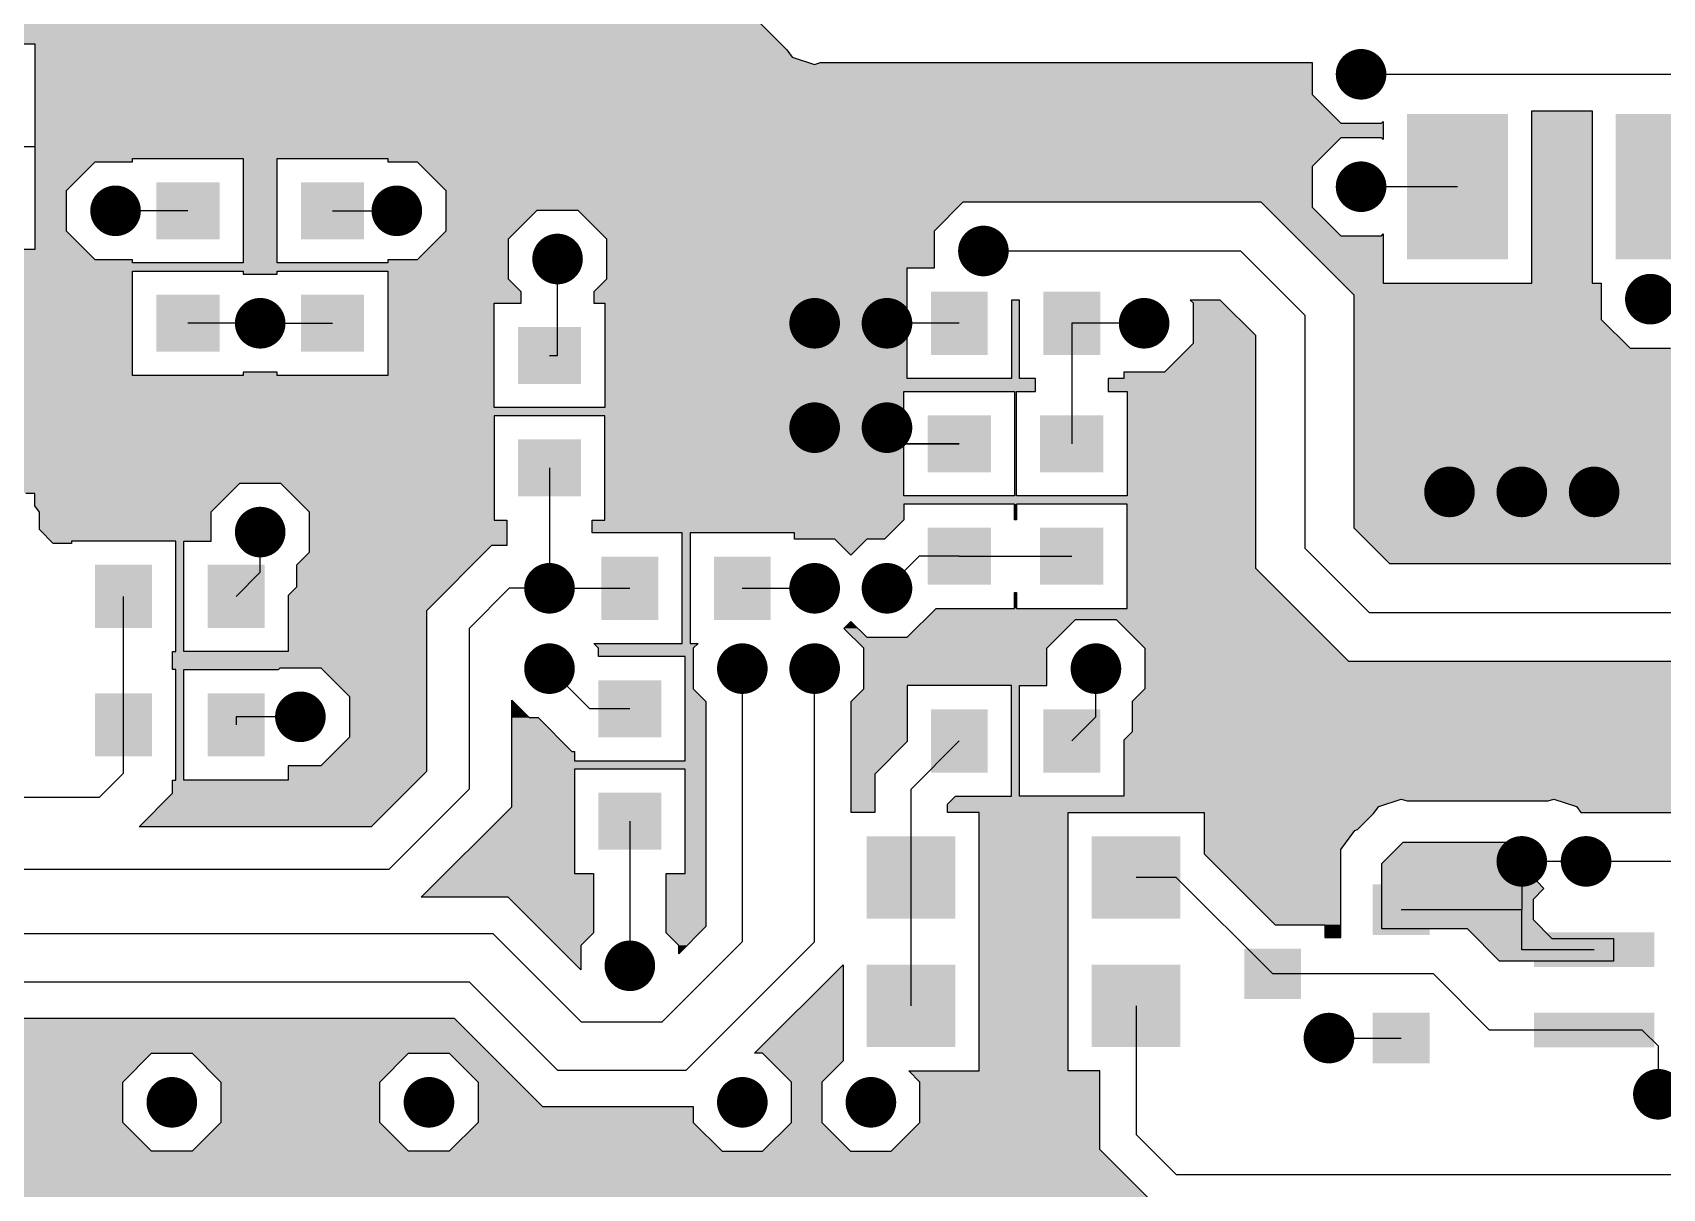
# Model space of a CAD drawing. Extents: x 295 to 953, y 10 to 290.
# Drawn here: x 740.16 to 782.67, y 182.5 to 212.66 of the extents above; entities that cross this region are included whole.
import ezdxf

# ---------------------------------------------------------------- set-up
doc = ezdxf.new("R2010")
doc.units = 0
doc.header["$LTSCALE"] = 5
doc.header["$MEASUREMENT"] = 0
doc.layers.get('0').update_dxf_attribs({"linetype": 'CONTINUOUS', "lineweight": 25})
doc.layers.add('L4-BOTTOM_GBR', color=6, linetype='CONTINUOUS')

msp = doc.modelspace()

# ---------------------------------------------------------------- linework, layer by layer
at = {"color": 7, "const_width": 0.66}
for points in [[(775.139, 211.568, -1), (774.479, 211.568, -1)], [(775.139, 208.635, -1), (774.479, 208.635, -1)], [(742.658, 208.006, -1), (741.998, 208.006, -1)], [(749.993, 208.006, -1), (749.333, 208.006, -1)], [(765.29, 206.958, -1), (764.63, 206.958, -1)], [(754.184, 206.749, -1), (753.524, 206.749, -1)], [(782.683, 205.701, -1), (782.023, 205.701, -1)], [(746.43, 205.072, -1), (745.77, 205.072, -1)], [(760.889, 205.072, -1), (760.229, 205.072, -1)], [(762.775, 205.072, -1), (762.115, 205.072, -1)], [(769.481, 205.072, -1), (768.821, 205.072, -1)], [(760.889, 202.348, -1), (760.229, 202.348, -1)], [(762.775, 202.348, -1), (762.115, 202.348, -1)], [(777.444, 200.672, -1), (776.784, 200.672, -1)], [(779.33, 200.672, -1), (778.67, 200.672, -1)], [(781.216, 200.672, -1), (780.556, 200.672, -1)], [(746.43, 199.624, -1), (745.77, 199.624, -1)], [(753.974, 198.157, -1), (753.314, 198.157, -1)], [(760.889, 198.157, -1), (760.229, 198.157, -1)], [(762.775, 198.157, -1), (762.115, 198.157, -1)], [(753.974, 196.061, -1), (753.314, 196.061, -1)], [(759.003, 196.061, -1), (758.343, 196.061, -1)], [(760.889, 196.061, -1), (760.229, 196.061, -1)], [(768.224, 196.061, -1), (767.564, 196.061, -1)], [(747.478, 194.804, -1), (746.818, 194.804, -1)], [(779.33, 191.032, -1), (778.67, 191.032, -1)], [(781.006, 191.032, -1), (780.346, 191.032, -1)], [(756.07, 188.308, -1), (755.41, 188.308, -1)], [(774.301, 186.422, -1), (773.641, 186.422, -1)], [(744.125, 184.746, -1), (743.465, 184.746, -1)], [(750.831, 184.746, -1), (750.171, 184.746, -1)], [(759.003, 184.746, -1), (758.343, 184.746, -1)], [(762.356, 184.746, -1), (761.696, 184.746, -1)], [(782.892, 184.955, -1), (782.232, 184.955, -1)]]:
    msp.add_lwpolyline(points, format="xyb", close=True, dxfattribs=at)
at = {"color": 7}
for points in [[(776.003, 210.532), (776.003, 206.737), (778.643, 210.532), (778.643, 206.737)], [(781.452, 210.532), (781.452, 206.737), (784.092, 210.532), (784.092, 206.737)], [(743.389, 208.748), (743.389, 207.263), (745.039, 208.748), (745.039, 207.263)], [(747.161, 208.748), (747.161, 207.263), (748.811, 208.748), (748.811, 207.263)], [(743.389, 205.815), (743.389, 204.33), (745.039, 205.815), (745.039, 204.33)], [(747.161, 205.815), (747.161, 204.33), (748.811, 205.815), (748.811, 204.33)], [(763.589, 205.897), (763.589, 204.247), (765.074, 205.897), (765.074, 204.247)], [(766.522, 205.897), (766.522, 204.247), (768.007, 205.897), (768.007, 204.247)], [(752.819, 204.976), (752.819, 203.491), (754.469, 204.976), (754.469, 203.491)], [(763.506, 202.671), (763.506, 201.186), (765.156, 202.671), (765.156, 201.186)], [(766.44, 202.671), (766.44, 201.186), (768.09, 202.671), (768.09, 201.186)], [(752.819, 202.043), (752.819, 200.558), (754.469, 202.043), (754.469, 200.558)], [(763.506, 199.738), (763.506, 198.253), (765.156, 199.738), (765.156, 198.253)], [(766.44, 199.738), (766.44, 198.253), (768.09, 199.738), (768.09, 198.253)], [(754.997, 198.982), (754.997, 197.332), (756.482, 198.982), (756.482, 197.332)], [(757.931, 198.982), (757.931, 197.332), (759.416, 198.982), (759.416, 197.332)], [(741.796, 198.772), (741.796, 197.122), (743.281, 198.772), (743.281, 197.122)], [(744.729, 198.772), (744.729, 197.122), (746.214, 198.772), (746.214, 197.122)], [(754.915, 195.756), (754.915, 194.271), (756.565, 195.756), (756.565, 194.271)], [(741.796, 195.42), (741.796, 193.77), (743.281, 195.42), (743.281, 193.77)], [(744.729, 195.42), (744.729, 193.77), (746.214, 195.42), (746.214, 193.77)], [(763.589, 195.001), (763.589, 193.351), (765.074, 195.001), (765.074, 193.351)], [(766.522, 195.001), (766.522, 193.351), (768.007, 195.001), (768.007, 193.351)], [(754.915, 192.823), (754.915, 191.338), (756.565, 192.823), (756.565, 191.338)], [(761.919, 191.686), (761.919, 189.541), (764.229, 191.686), (764.229, 189.541)], [(767.786, 191.686), (767.786, 189.541), (770.096, 191.686), (770.096, 189.541)], [(775.114, 190.435), (775.114, 189.115), (776.599, 190.435), (776.599, 189.115)], [(779.318, 189.181), (779.318, 188.274), (782.453, 189.181), (782.453, 188.274)], [(771.761, 188.759), (771.761, 187.439), (773.246, 188.759), (773.246, 187.439)], [(761.919, 188.333), (761.919, 186.188), (764.229, 188.333), (764.229, 186.188)], [(767.786, 188.333), (767.786, 186.188), (770.096, 188.333), (770.096, 186.188)], [(775.114, 187.082), (775.114, 185.762), (776.599, 187.082), (776.599, 185.762)], [(779.318, 187.085), (779.318, 186.178), (782.453, 187.085), (782.453, 186.178)]]:
    msp.add_solid(points, dxfattribs=at)
at = {"layer": 'L4-BOTTOM_GBR', "color": 7}
for p, q in [((757.535, 214.508), (759.835, 212.207)), ((733.539, 212.363), (740.221, 212.363)), ((740.221, 212.363), (740.221, 207.001)), ((759.835, 212.207), (759.974, 212.019)), ((759.974, 212.019), (760.559, 211.827)), ((760.559, 211.827), (760.709, 211.877)), ((760.709, 211.877), (773.53, 211.877)), ((773.53, 211.877), (773.53, 211.039)), ((774.809, 211.568), (797.859, 211.568)), ((773.53, 211.039), (774.279, 210.289)), ((779.262, 210.619), (780.833, 210.619)), ((779.262, 206.118), (779.262, 210.619)), ((780.833, 210.619), (780.833, 206.118)), ((774.279, 210.289), (775.338, 210.289)), ((775.338, 210.289), (775.385, 210.336)), ((775.385, 210.336), (775.385, 209.867)), ((736.88, 209.682), (740.221, 209.682)), ((774.279, 209.913), (773.53, 209.164)), ((775.338, 209.913), (774.279, 209.913)), ((775.385, 209.867), (775.338, 209.913)), ((741.05, 208.535), (741.799, 209.285)), ((741.799, 209.285), (742.771, 209.285)), ((742.771, 209.367), (745.658, 209.367)), ((742.771, 209.285), (742.771, 209.367)), ((745.658, 209.367), (745.658, 206.645)), ((746.543, 209.367), (749.43, 209.367)), ((746.543, 206.645), (746.543, 209.367)), ((749.43, 209.367), (749.43, 209.285)), ((749.43, 209.285), (750.192, 209.285)), ((750.192, 209.285), (750.941, 208.535)), ((773.53, 209.164), (773.53, 208.105)), ((741.05, 207.476), (741.05, 208.535)), ((750.941, 208.535), (750.941, 207.476)), ((777.323, 208.635), (774.809, 208.635)), ((744.214, 208.006), (742.328, 208.006)), ((747.986, 208.006), (749.663, 208.006)), ((752.575, 207.278), (753.324, 208.027)), ((753.324, 208.027), (754.383, 208.027)), ((754.383, 208.027), (755.132, 207.278)), ((763.681, 207.488), (764.43, 208.237)), ((764.43, 208.237), (772.195, 208.237)), ((772.195, 208.237), (774.621, 205.811)), ((773.53, 208.105), (774.279, 207.356)), ((741.799, 206.727), (741.05, 207.476)), ((750.941, 207.476), (750.192, 206.727)), ((763.681, 206.516), (763.681, 207.488)), ((740.221, 207.001), (733.539, 207.001)), ((752.575, 206.219), (752.575, 207.278)), ((755.132, 207.278), (755.132, 206.219)), ((774.279, 207.356), (775.338, 207.356)), ((775.338, 207.356), (775.385, 207.402)), ((775.385, 207.402), (775.385, 206.118)), ((742.771, 206.727), (741.799, 206.727)), ((742.771, 206.645), (742.771, 206.727)), ((745.658, 206.645), (742.771, 206.645)), ((749.43, 206.645), (746.543, 206.645)), ((749.43, 206.727), (749.43, 206.645)), ((750.192, 206.727), (749.43, 206.727)), ((753.854, 204.234), (753.854, 206.749)), ((764.96, 206.958), (771.665, 206.958)), ((773.342, 205.282), (771.665, 206.958)), ((742.771, 206.433), (745.658, 206.433)), ((742.771, 203.711), (742.771, 206.433)), ((745.658, 206.433), (745.658, 206.351)), ((745.658, 206.351), (746.543, 206.351)), ((746.543, 206.433), (749.43, 206.433)), ((746.543, 206.351), (746.543, 206.433)), ((749.43, 206.433), (749.43, 203.711)), ((752.905, 205.889), (752.575, 206.219)), ((755.132, 206.219), (754.802, 205.889)), ((762.97, 206.516), (763.681, 206.516)), ((762.97, 203.628), (762.97, 206.516)), ((752.905, 205.595), (752.905, 205.889)), ((754.802, 205.889), (754.802, 205.595)), ((774.621, 205.811), (774.621, 199.734)), ((775.385, 206.118), (779.262, 206.118)), ((780.833, 206.118), (781.074, 206.118)), ((781.074, 206.118), (781.074, 205.171)), ((782.353, 205.701), (782.772, 206.12)), ((752.2, 205.595), (752.905, 205.595)), ((752.2, 202.873), (752.2, 205.595)), ((754.802, 205.595), (755.088, 205.595)), ((755.088, 205.595), (755.088, 202.873)), ((765.692, 205.679), (765.692, 203.628)), ((765.904, 205.679), (765.692, 205.679)), ((765.904, 203.628), (765.904, 205.679)), ((770.352, 205.679), (770.43, 205.602)), ((771.136, 205.679), (770.352, 205.679)), ((770.43, 205.602), (770.43, 204.542)), ((772.063, 204.752), (771.136, 205.679)), ((746.1, 205.072), (744.214, 205.072)), ((746.1, 205.072), (747.986, 205.072)), ((764.331, 205.072), (762.445, 205.072)), ((764.331, 205.072), (762.97, 205.072)), ((769.151, 205.072), (767.265, 205.072)), ((767.265, 205.072), (767.265, 201.929)), ((773.342, 205.282), (773.342, 199.205)), ((781.074, 205.171), (781.823, 204.422)), ((770.43, 204.542), (769.68, 203.793)), ((772.063, 198.675), (772.063, 204.752)), ((753.644, 204.234), (753.854, 204.234)), ((781.823, 204.422), (782.882, 204.422)), ((745.658, 203.711), (742.771, 203.711)), ((745.658, 203.793), (745.658, 203.711)), ((746.543, 203.793), (745.658, 203.793)), ((746.543, 203.711), (746.543, 203.793)), ((749.43, 203.711), (746.543, 203.711)), ((765.692, 203.628), (762.97, 203.628)), ((766.316, 203.628), (765.904, 203.628)), ((766.316, 203.29), (766.316, 203.628)), ((768.214, 203.628), (768.214, 203.29)), ((768.626, 203.628), (768.214, 203.628)), ((768.626, 203.793), (768.626, 203.628)), ((769.68, 203.793), (768.626, 203.793)), ((762.887, 203.29), (765.775, 203.29)), ((762.887, 200.568), (762.887, 203.29)), ((765.775, 203.29), (765.775, 200.568)), ((765.821, 203.29), (766.316, 203.29)), ((765.821, 200.568), (765.821, 203.29)), ((768.214, 203.29), (768.709, 203.29)), ((768.709, 203.29), (768.709, 200.568)), ((755.088, 202.873), (752.2, 202.873)), ((752.2, 202.661), (752.2, 199.939)), ((755.088, 202.661), (752.2, 202.661)), ((755.088, 199.939), (755.088, 202.661)), ((762.445, 202.348), (762.864, 201.929)), ((762.864, 201.929), (764.331, 201.929)), ((764.331, 201.929), (762.887, 201.929)), ((753.644, 201.3), (753.644, 198.157)), ((740.221, 200.629), (739.99, 200.629)), ((740.221, 200.31), (740.221, 200.629)), ((744.822, 200.153), (745.571, 200.903)), ((745.571, 200.903), (746.63, 200.903)), ((746.63, 200.903), (747.379, 200.153)), ((740.344, 200.142), (740.221, 200.31)), ((765.775, 200.568), (762.887, 200.568)), ((762.887, 200.356), (762.887, 199.941)), ((765.775, 200.356), (762.887, 200.356)), ((765.775, 199.944), (765.775, 200.356)), ((768.709, 200.568), (765.821, 200.568)), ((765.821, 200.356), (765.821, 199.944)), ((768.709, 200.356), (765.821, 200.356)), ((768.709, 197.634), (768.709, 200.356)), ((740.344, 199.688), (740.344, 200.142)), ((744.822, 199.391), (744.822, 200.153)), ((747.379, 200.153), (747.379, 199.094)), ((752.2, 199.939), (752.53, 199.939)), ((752.53, 199.939), (752.53, 199.271)), ((754.758, 199.939), (755.088, 199.939)), ((754.758, 199.601), (754.758, 199.939)), ((762.887, 199.941), (762.383, 199.436)), ((765.821, 199.944), (765.775, 199.944)), ((740.703, 199.328), (740.344, 199.688)), ((741.177, 199.391), (741.177, 199.328)), ((743.899, 199.391), (741.177, 199.391)), ((743.899, 196.504), (743.899, 199.391)), ((744.11, 199.391), (744.822, 199.391)), ((744.11, 196.504), (744.11, 199.391)), ((746.1, 198.576), (746.1, 199.624)), ((757.101, 199.601), (754.758, 199.601)), ((757.101, 196.713), (757.101, 199.601)), ((757.312, 199.601), (757.312, 196.713)), ((760.035, 199.601), (757.312, 199.601)), ((760.035, 199.436), (760.035, 199.601)), ((761.089, 199.436), (760.035, 199.436)), ((761.501, 199.023), (761.089, 199.436)), ((761.916, 199.436), (761.501, 199.023)), ((762.383, 199.436), (761.916, 199.436)), ((774.621, 199.734), (775.548, 198.807)), ((741.177, 199.328), (740.703, 199.328)), ((747.379, 199.094), (747.049, 198.764)), ((752.134, 199.271), (750.435, 197.571)), ((752.53, 199.271), (752.134, 199.271)), ((762.445, 198.157), (763.283, 198.995)), ((764.331, 198.995), (763.283, 198.995)), ((764.331, 198.995), (767.265, 198.995)), ((775.018, 197.528), (773.342, 199.205)), ((745.472, 197.947), (746.1, 198.576)), ((747.049, 198.764), (747.049, 198.183)), ((774.489, 196.25), (772.063, 198.675)), ((775.548, 198.807), (800.694, 198.807)), ((747.049, 198.183), (746.833, 197.967)), ((751.549, 197.109), (752.596, 198.157)), ((753.644, 198.157), (752.596, 198.157)), ((753.644, 198.157), (755.74, 198.157)), ((758.673, 198.157), (760.559, 198.157)), ((742.538, 194.595), (742.538, 197.947)), ((746.833, 197.967), (746.833, 196.504)), ((765.775, 198.046), (765.821, 198.046)), ((765.775, 197.634), (765.775, 198.046)), ((765.821, 198.046), (765.821, 197.634)), ((750.435, 197.571), (750.435, 193.38)), ((761.32, 197.109), (761.501, 197.291)), ((761.501, 197.291), (761.916, 196.878)), ((762.975, 196.878), (763.724, 197.627)), ((763.724, 197.634), (765.775, 197.634)), ((763.724, 197.627), (763.724, 197.634)), ((765.821, 197.634), (768.709, 197.634)), ((766.615, 196.591), (767.364, 197.34)), ((767.364, 197.34), (768.423, 197.34)), ((768.423, 197.34), (769.172, 196.591)), ((775.018, 197.528), (800.164, 197.528)), ((751.549, 197.109), (751.549, 192.918)), ((761.838, 196.591), (761.32, 197.109)), ((761.916, 196.878), (762.975, 196.878)), ((743.817, 196.504), (743.899, 196.504)), ((743.817, 196.038), (743.817, 196.504)), ((746.833, 196.504), (744.11, 196.504)), ((754.801, 196.713), (757.101, 196.713)), ((754.923, 196.591), (754.801, 196.713)), ((754.923, 196.375), (754.923, 196.591)), ((757.183, 196.375), (754.923, 196.375)), ((757.183, 193.653), (757.183, 196.375)), ((757.312, 196.713), (757.517, 196.713)), ((757.517, 196.713), (757.395, 196.591)), ((757.395, 196.591), (757.395, 195.532)), ((761.838, 195.532), (761.838, 196.591)), ((766.615, 195.619), (766.615, 196.591)), ((769.172, 196.591), (769.172, 195.532)), ((743.899, 196.038), (743.817, 196.038)), ((743.899, 193.151), (743.899, 196.038)), ((744.11, 196.038), (746.574, 196.038)), ((744.11, 193.151), (744.11, 196.038)), ((746.574, 196.038), (746.618, 196.083)), ((746.618, 196.083), (747.678, 196.083)), ((747.678, 196.083), (748.427, 195.334)), ((753.644, 196.061), (754.692, 195.014)), ((758.673, 196.061), (758.673, 188.937)), ((760.559, 188.937), (760.559, 196.061)), ((767.894, 194.804), (767.894, 196.061)), ((800.694, 196.25), (774.489, 196.25)), ((757.395, 195.532), (757.725, 195.202)), ((761.508, 195.202), (761.838, 195.532)), ((762.97, 195.619), (762.97, 194.156)), ((765.692, 195.619), (762.97, 195.619)), ((765.692, 192.732), (765.692, 195.619)), ((765.904, 195.619), (766.615, 195.619)), ((765.904, 192.732), (765.904, 195.619)), ((769.172, 195.532), (768.842, 195.202)), ((748.427, 195.334), (748.427, 194.275)), ((752.662, 195.235), (753.114, 194.783)), ((752.662, 192.456), (752.662, 195.235)), ((757.725, 195.202), (757.725, 189.329)), ((761.508, 192.304), (761.508, 195.202)), ((768.842, 195.202), (768.842, 194.411)), ((747.148, 194.804), (745.472, 194.804)), ((745.472, 194.804), (745.472, 194.595)), ((753.114, 194.783), (753.347, 194.783)), ((753.347, 194.783), (754.23, 193.9)), ((755.74, 195.014), (754.692, 195.014)), ((767.265, 194.176), (767.894, 194.804)), ((742.538, 193.337), (742.538, 194.595)), ((748.427, 194.275), (747.678, 193.525)), ((768.842, 194.411), (768.626, 194.195)), ((754.23, 193.9), (754.296, 193.9)), ((754.296, 193.9), (754.296, 193.653)), ((762.97, 194.156), (762.125, 193.311)), ((764.331, 194.176), (763.074, 192.918)), ((768.626, 194.195), (768.626, 192.732)), ((746.833, 193.525), (746.833, 193.151)), ((747.678, 193.525), (746.833, 193.525)), ((754.296, 193.653), (757.183, 193.653)), ((754.296, 193.441), (754.296, 190.719)), ((757.183, 193.441), (754.296, 193.441)), ((757.183, 190.719), (757.183, 193.441)), ((742.538, 193.337), (741.909, 192.709)), ((743.817, 193.151), (743.899, 193.151)), ((743.817, 192.808), (743.817, 193.151)), ((746.833, 193.151), (744.11, 193.151)), ((750.435, 193.38), (748.991, 191.936)), ((762.125, 193.311), (762.125, 192.304)), ((730.78, 192.709), (741.909, 192.709)), ((742.946, 191.936), (743.817, 192.808)), ((749.453, 190.823), (751.549, 192.918)), ((763.074, 190.613), (763.074, 192.918)), ((764.023, 192.526), (764.229, 192.732)), ((764.229, 192.732), (765.692, 192.732)), ((768.626, 192.732), (765.904, 192.732)), ((775.271, 192.468), (775.856, 192.659)), ((775.856, 192.659), (776.007, 192.61)), ((776.007, 192.61), (779.688, 192.61)), ((779.688, 192.61), (779.838, 192.659)), ((779.838, 192.659), (780.424, 192.468)), ((750.301, 190.095), (752.662, 192.456)), ((762.125, 192.304), (761.508, 192.304)), ((764.023, 192.304), (764.023, 192.526)), ((764.848, 192.304), (764.023, 192.304)), ((764.848, 185.569), (764.848, 192.304)), ((767.168, 192.304), (770.715, 192.304)), ((767.168, 185.569), (767.168, 192.304)), ((770.715, 192.304), (770.715, 191.229)), ((774.718, 191.864), (775.132, 192.28)), ((775.132, 192.28), (775.271, 192.468)), ((780.424, 192.468), (780.538, 192.311)), ((780.538, 192.311), (788.121, 192.311)), ((748.991, 191.936), (742.946, 191.936)), ((755.74, 192.08), (755.74, 188.308)), ((774.279, 191.341), (774.642, 191.839)), ((774.642, 191.839), (774.718, 191.864)), ((774.279, 189.047), (774.279, 191.341)), ((775.352, 190.981), (775.908, 191.537)), ((775.908, 191.537), (779.397, 191.537)), ((779.397, 191.537), (779.397, 190.503)), ((770.715, 191.229), (772.566, 189.377)), ((775.352, 189.27), (775.352, 190.981)), ((787.591, 191.032), (779, 191.032)), ((779, 191.032), (779, 189.775)), ((749.453, 190.823), (726.822, 190.823)), ((754.296, 190.719), (754.791, 190.719)), ((754.791, 190.719), (754.791, 189.168)), ((756.688, 190.719), (757.183, 190.719)), ((756.688, 189.168), (756.688, 190.719)), ((763.074, 187.26), (763.074, 190.613)), ((769.989, 190.613), (768.941, 190.613)), ((772.504, 188.099), (769.989, 190.613)), ((779.397, 190.503), (779.579, 190.321)), ((752.57, 190.095), (750.301, 190.095)), ((754.461, 188.204), (752.57, 190.095)), ((779.579, 190.321), (779.295, 190.036)), ((779.295, 190.036), (779.295, 189.514)), ((775.856, 189.775), (779, 189.775)), ((779, 188.727), (779, 189.775)), ((752.177, 189.146), (725.984, 189.146)), ((752.177, 189.146), (754.482, 186.841)), ((754.791, 189.168), (754.461, 188.838)), ((757.018, 188.838), (756.688, 189.168)), ((757.725, 189.329), (757.018, 188.623)), ((772.566, 189.377), (773.865, 189.377)), ((773.865, 189.377), (773.865, 189.047)), ((777.584, 189.27), (775.352, 189.27)), ((778.422, 188.432), (777.584, 189.27)), ((779.295, 189.514), (779.787, 189.023)), ((754.461, 188.838), (754.461, 188.204)), ((756.578, 186.841), (758.673, 188.937)), ((757.018, 188.623), (757.018, 188.838)), ((760.559, 188.937), (757.207, 185.584)), ((773.865, 189.047), (774.279, 189.047)), ((780.886, 188.727), (779, 188.727)), ((779.787, 189.023), (781.391, 189.023)), ((781.391, 189.023), (781.391, 188.432)), ((758.989, 186.025), (761.3, 188.336)), ((761.3, 188.336), (761.3, 185.828)), ((781.391, 188.432), (778.422, 188.432)), ((724.517, 187.889), (751.549, 187.889)), ((753.854, 185.584), (751.549, 187.889)), ((776.695, 188.099), (772.504, 188.099)), ((776.695, 188.099), (778.162, 186.632)), ((768.941, 187.26), (768.941, 183.908)), ((724.124, 186.94), (751.156, 186.94)), ((751.156, 186.94), (753.461, 184.635)), ((756.578, 186.841), (754.482, 186.841)), ((780.886, 186.632), (778.162, 186.632)), ((782.143, 186.632), (780.886, 186.632)), ((782.143, 186.632), (782.562, 186.213)), ((773.971, 186.422), (775.856, 186.422)), ((782.562, 184.955), (782.562, 186.213)), ((742.517, 185.275), (743.266, 186.025)), ((743.266, 186.025), (744.325, 186.025)), ((744.325, 186.025), (745.074, 185.275)), ((749.222, 185.275), (749.971, 186.025)), ((749.971, 186.025), (751.031, 186.025)), ((751.031, 186.025), (751.78, 185.275)), ((759.203, 186.025), (758.989, 186.025)), ((759.952, 185.275), (759.203, 186.025)), ((761.3, 185.828), (760.747, 185.275)), ((753.854, 185.584), (757.207, 185.584)), ((763.011, 185.569), (764.848, 185.569)), ((763.305, 185.275), (763.011, 185.569)), ((767.993, 185.569), (767.168, 185.569)), ((767.993, 183.515), (767.993, 185.569)), ((742.517, 184.216), (742.517, 185.275)), ((745.074, 185.275), (745.074, 184.216)), ((749.222, 184.216), (749.222, 185.275)), ((751.78, 185.275), (751.78, 184.216)), ((759.952, 184.216), (759.952, 185.275)), ((760.747, 185.275), (760.747, 184.216)), ((763.305, 184.216), (763.305, 185.275)), ((753.461, 184.635), (757.395, 184.635)), ((757.395, 184.635), (757.395, 184.216)), ((743.266, 183.467), (742.517, 184.216)), ((745.074, 184.216), (744.325, 183.467)), ((749.971, 183.467), (749.222, 184.216)), ((751.78, 184.216), (751.031, 183.467)), ((757.395, 184.216), (758.144, 183.467)), ((759.203, 183.467), (759.952, 184.216)), ((760.747, 184.216), (761.496, 183.467)), ((762.556, 183.467), (763.305, 184.216)), ((769.989, 182.86), (768.941, 183.908)), ((744.325, 183.467), (743.266, 183.467)), ((751.031, 183.467), (749.971, 183.467)), ((758.144, 183.467), (759.203, 183.467)), ((761.496, 183.467), (762.556, 183.467)), ((769.596, 181.911), (767.993, 183.515)), ((769.989, 182.86), (785.705, 182.86))]:
    msp.add_line(p, q, dxfattribs=at)
for points in [[(759.678, 212.363), (757.535, 214.508), (718.55, 212.363), (718.55, 214.508)], [(759.678, 212.363), (759.678, 212.363), (740.221, 212.363), (733.539, 212.363)], [(759.835, 212.207), (759.678, 212.363), (740.221, 212.207), (740.221, 212.363)], [(759.974, 212.019), (759.835, 212.207), (740.221, 212.019), (740.221, 212.207)], [(760.559, 211.827), (759.974, 212.019), (740.221, 211.827), (740.221, 212.019)], [(773.53, 211.039), (773.53, 211.827), (740.221, 211.039), (740.221, 211.827)], [(773.53, 211.827), (773.53, 211.877), (760.559, 211.827), (760.709, 211.877)], [(773.53, 211.877), (773.53, 211.877), (764.43, 211.877), (773.53, 211.877)], [(774.279, 210.289), (773.53, 211.039), (740.221, 210.289), (740.221, 211.039)], [(780.833, 206.118), (780.833, 210.619), (779.262, 206.118), (779.262, 210.619)], [(780.833, 210.619), (780.833, 210.619), (779.262, 210.619), (780.833, 210.619)], [(775.385, 209.913), (775.384, 210.289), (740.221, 209.913), (740.221, 210.289)], [(775.384, 210.289), (775.384, 210.336), (775.338, 210.289), (775.384, 210.336)], [(773.733, 209.367), (774.279, 209.913), (740.221, 209.367), (740.221, 209.913)], [(775.385, 209.913), (775.385, 209.913), (775.338, 209.913), (774.279, 209.913)], [(775.385, 209.867), (775.385, 209.913), (775.385, 209.867), (775.338, 209.913)], [(742.771, 209.285), (742.771, 209.367), (740.221, 209.285), (740.221, 209.367)], [(741.05, 208.535), (741.799, 209.285), (740.221, 208.535), (740.221, 209.285)], [(746.543, 209.367), (746.543, 209.367), (745.658, 209.367), (742.771, 209.367)], [(746.543, 206.645), (746.543, 209.367), (745.658, 206.645), (745.658, 209.367)], [(773.733, 209.367), (773.733, 209.367), (749.43, 209.367), (746.543, 209.367)], [(773.65, 209.285), (773.733, 209.367), (749.43, 209.285), (749.43, 209.367)], [(773.65, 209.285), (773.65, 209.285), (750.192, 209.285), (749.43, 209.285)], [(773.53, 209.164), (773.65, 209.285), (750.313, 209.164), (750.192, 209.285)], [(773.53, 208.535), (773.53, 209.164), (750.941, 208.535), (750.313, 209.164)], [(741.05, 207.476), (741.05, 208.535), (740.221, 207.476), (740.221, 208.535)], [(773.53, 208.237), (773.53, 208.535), (750.941, 208.237), (750.941, 208.535)], [(764.221, 208.027), (764.43, 208.237), (750.941, 208.027), (750.941, 208.237)], [(752.773, 207.476), (753.324, 208.027), (750.941, 207.476), (750.941, 208.027)], [(764.221, 208.027), (764.221, 208.027), (754.383, 208.027), (753.324, 208.027)], [(763.681, 207.488), (764.221, 208.027), (754.923, 207.488), (754.383, 208.027)], [(773.53, 208.237), (773.53, 208.237), (772.195, 208.237), (764.43, 208.237)], [(773.53, 208.105), (773.53, 208.237), (772.327, 208.105), (772.195, 208.237)], [(774.279, 207.356), (773.53, 208.105), (773.076, 207.356), (772.327, 208.105)], [(741.525, 207.001), (741.05, 207.476), (740.221, 207.001), (740.221, 207.476)], [(752.575, 207.278), (752.773, 207.476), (750.743, 207.278), (750.941, 207.476)], [(763.681, 207.278), (763.681, 207.488), (755.132, 207.278), (754.923, 207.488)], [(741.799, 206.727), (741.525, 207.001), (718.55, 206.727), (718.55, 207.001)], [(741.525, 207.001), (741.525, 207.001), (729.226, 207.001), (733.097, 207.001)], [(752.575, 206.727), (752.575, 207.278), (750.192, 206.727), (750.743, 207.278)], [(763.681, 206.516), (763.681, 207.278), (755.132, 206.516), (755.132, 207.278)], [(775.385, 206.118), (775.384, 207.356), (774.314, 206.118), (773.076, 207.356)], [(775.384, 207.356), (775.384, 207.402), (775.338, 207.356), (775.384, 207.402)], [(742.771, 206.645), (742.771, 206.727), (718.55, 206.645), (718.55, 206.727)], [(752.575, 206.433), (752.575, 206.645), (718.55, 206.433), (718.55, 206.645)], [(752.575, 206.645), (752.575, 206.727), (749.43, 206.645), (749.43, 206.727)], [(752.575, 206.727), (752.575, 206.727), (749.43, 206.727), (750.192, 206.727)], [(742.771, 203.711), (742.771, 206.433), (718.55, 203.711), (718.55, 206.433)], [(746.543, 206.433), (746.543, 206.433), (745.658, 206.433), (742.771, 206.433)], [(746.543, 206.351), (746.543, 206.433), (745.658, 206.351), (745.658, 206.433)], [(752.575, 206.433), (752.575, 206.433), (749.43, 206.433), (746.543, 206.433)], [(752.575, 206.219), (752.575, 206.433), (749.43, 206.219), (749.43, 206.433)], [(752.905, 205.889), (752.575, 206.219), (749.43, 205.889), (749.43, 206.219)], [(762.97, 205.889), (762.97, 206.219), (754.802, 205.889), (755.132, 206.219)], [(762.97, 206.219), (762.97, 206.516), (755.132, 206.219), (755.132, 206.516)], [(752.905, 205.595), (752.905, 205.889), (749.43, 205.595), (749.43, 205.889)], [(762.97, 205.595), (762.97, 205.889), (754.802, 205.595), (754.802, 205.889)], [(781.074, 205.811), (781.074, 206.118), (774.621, 205.811), (774.314, 206.118)], [(781.074, 205.171), (781.074, 205.811), (774.621, 205.171), (774.621, 205.811)], [(752.2, 203.711), (752.2, 205.595), (749.43, 203.711), (749.43, 205.595)], [(762.97, 205.595), (762.97, 205.595), (755.088, 205.595), (754.802, 205.595)], [(762.97, 203.628), (762.97, 205.595), (755.088, 203.628), (755.088, 205.595)], [(765.904, 203.628), (765.904, 205.679), (765.692, 203.628), (765.692, 205.679)], [(765.904, 205.679), (765.904, 205.679), (765.692, 205.679), (765.904, 205.679)], [(771.213, 205.602), (771.136, 205.679), (770.43, 205.602), (770.352, 205.679)], [(771.136, 205.679), (771.136, 205.679), (770.352, 205.679), (771.136, 205.679)], [(772.063, 204.752), (771.213, 205.602), (770.43, 204.752), (770.43, 205.602)], [(781.823, 204.422), (781.074, 205.171), (774.621, 204.422), (774.621, 205.171)], [(772.063, 203.793), (772.063, 204.542), (769.68, 203.793), (770.43, 204.542)], [(772.063, 204.542), (772.063, 204.752), (770.43, 204.542), (770.43, 204.752)], [(788.459, 203.955), (788.926, 204.422), (774.621, 203.955), (774.621, 204.422)], [(752.2, 202.873), (752.2, 203.711), (718.55, 202.873), (718.55, 203.711)], [(752.2, 203.711), (752.2, 203.711), (745.571, 203.711), (745.658, 203.711)], [(746.543, 203.711), (746.543, 203.793), (745.658, 203.711), (745.658, 203.793)], [(746.543, 203.793), (746.543, 203.793), (745.658, 203.793), (746.543, 203.793)], [(766.316, 203.29), (766.316, 203.628), (755.088, 203.29), (755.088, 203.628)], [(772.063, 203.29), (772.063, 203.628), (768.214, 203.29), (768.214, 203.628)], [(772.063, 203.628), (772.063, 203.628), (768.214, 203.628), (768.626, 203.628)], [(772.063, 203.628), (772.063, 203.793), (768.626, 203.628), (768.626, 203.793)], [(772.063, 203.793), (772.063, 203.793), (768.626, 203.793), (769.68, 203.793)], [(788.459, 202.417), (788.459, 203.955), (774.621, 202.417), (774.621, 203.955)], [(762.887, 202.873), (762.887, 203.29), (755.088, 202.873), (755.088, 203.29)], [(765.821, 203.29), (765.821, 203.29), (765.775, 203.29), (762.887, 203.29)], [(765.821, 200.568), (765.821, 203.29), (765.775, 200.568), (765.775, 203.29)], [(772.063, 203.29), (772.063, 203.29), (768.709, 203.29), (768.214, 203.29)], [(772.063, 200.568), (772.063, 203.29), (768.709, 200.568), (768.709, 203.29)], [(762.887, 202.661), (762.887, 202.793), (718.418, 202.661), (718.55, 202.793)], [(762.887, 202.793), (762.887, 202.873), (718.55, 202.793), (718.55, 202.873)], [(752.2, 202.369), (752.2, 202.661), (718.126, 202.369), (718.418, 202.661)], [(752.2, 202.369), (752.2, 202.369), (730.285, 202.369), (729.226, 202.369)], [(752.2, 201.62), (752.2, 202.369), (731.034, 201.62), (730.285, 202.369)], [(762.887, 202.661), (762.887, 202.661), (755.088, 202.661), (752.2, 202.661)], [(762.887, 200.568), (762.887, 202.661), (755.088, 200.568), (755.088, 202.661)], [(789.546, 201.33), (788.459, 202.417), (774.621, 201.33), (774.621, 202.417)], [(752.2, 200.903), (752.2, 201.62), (731.034, 200.903), (731.034, 201.62)], [(802.855, 200.216), (802.855, 201.33), (774.621, 200.216), (774.621, 201.33)], [(745.5, 200.832), (745.571, 200.903), (731.034, 200.832), (731.034, 200.903)], [(745.308, 200.64), (745.5, 200.832), (739.981, 200.64), (739.395, 200.832)], [(745.297, 200.629), (745.308, 200.64), (739.99, 200.629), (739.981, 200.64)], [(745.297, 200.629), (745.297, 200.629), (740.221, 200.629), (739.99, 200.629)], [(744.978, 200.31), (745.297, 200.629), (740.221, 200.31), (740.221, 200.629)], [(752.2, 200.903), (752.2, 200.903), (746.63, 200.903), (745.571, 200.903)], [(752.2, 200.153), (752.2, 200.903), (747.379, 200.153), (746.63, 200.903)], [(744.822, 200.153), (744.978, 200.31), (740.335, 200.153), (740.221, 200.31)], [(772.063, 200.356), (772.063, 200.568), (755.088, 200.356), (755.088, 200.568)], [(762.887, 199.941), (762.887, 200.356), (755.088, 199.941), (755.088, 200.356)], [(765.821, 200.356), (765.821, 200.356), (765.775, 200.356), (762.887, 200.356)], [(765.821, 199.944), (765.821, 200.356), (765.775, 199.944), (765.775, 200.356)], [(772.063, 200.356), (772.063, 200.356), (768.709, 200.356), (765.821, 200.356)], [(772.063, 198.675), (772.063, 200.356), (768.709, 198.675), (768.709, 200.356)], [(811.188, 199.734), (811.188, 200.216), (774.621, 199.734), (774.621, 200.216)], [(744.822, 200.142), (744.822, 200.153), (740.344, 200.142), (740.335, 200.153)], [(744.822, 199.688), (744.822, 200.142), (740.344, 199.688), (740.344, 200.142)], [(752.2, 199.939), (752.2, 200.153), (747.379, 199.939), (747.379, 200.153)], [(752.53, 199.271), (752.53, 199.939), (747.379, 199.271), (747.379, 199.939)], [(762.548, 199.601), (762.886, 199.939), (754.758, 199.601), (754.758, 199.939)], [(762.886, 199.939), (762.886, 199.939), (754.758, 199.939), (755.088, 199.939)], [(762.886, 199.939), (762.887, 199.941), (755.088, 199.939), (755.088, 199.941)], [(744.822, 199.391), (744.822, 199.688), (740.64, 199.391), (740.344, 199.688)], [(744.11, 199.391), (744.822, 199.391), (740.641, 199.391), (740.64, 199.391)], [(741.177, 199.329), (741.177, 199.391), (740.703, 199.329), (740.641, 199.391)], [(744.11, 199.391), (744.11, 199.391), (743.899, 199.391), (741.177, 199.391)], [(744.11, 196.504), (744.11, 199.391), (743.899, 196.504), (743.899, 199.391)], [(757.312, 199.601), (757.312, 199.601), (757.101, 199.601), (754.758, 199.601)], [(757.312, 196.713), (757.312, 199.601), (757.101, 196.713), (757.101, 199.601)], [(762.548, 199.601), (762.548, 199.601), (760.035, 199.601), (757.312, 199.601)], [(762.383, 199.436), (762.548, 199.601), (760.035, 199.436), (760.035, 199.601)], [(761.916, 199.436), (761.916, 199.436), (761.089, 199.436), (760.035, 199.436)], [(761.501, 199.023), (761.916, 199.436), (761.501, 199.023), (761.089, 199.436)], [(811.188, 198.807), (811.188, 199.734), (775.548, 198.807), (774.621, 199.734)], [(740.703, 199.328), (741.177, 199.329), (740.703, 199.328), (740.703, 199.329)], [(751.628, 198.764), (751.958, 199.094), (747.049, 198.764), (747.379, 199.094)], [(751.958, 199.094), (752.134, 199.271), (747.379, 199.094), (747.379, 199.271)], [(751.047, 198.183), (751.628, 198.764), (747.049, 198.183), (747.049, 198.764)], [(773.104, 197.634), (772.063, 198.675), (768.709, 197.634), (768.709, 198.675)], [(811.188, 198.807), (811.188, 198.807), (800.694, 198.807), (775.548, 198.807)], [(750.831, 197.967), (751.047, 198.183), (746.833, 197.967), (747.049, 198.183)], [(750.435, 197.571), (750.831, 197.967), (746.833, 197.571), (746.833, 197.967)], [(765.821, 197.634), (765.821, 198.046), (765.775, 197.634), (765.775, 198.046)], [(765.821, 198.046), (765.821, 198.046), (765.775, 198.046), (765.821, 198.046)], [(750.435, 196.504), (750.435, 197.571), (746.833, 196.504), (746.833, 197.571)], [(761.684, 197.109), (761.501, 197.291), (761.32, 197.109), (761.501, 197.291)], [(766.902, 196.878), (767.364, 197.34), (762.975, 196.878), (763.437, 197.34)], [(773.398, 197.34), (773.111, 197.627), (763.437, 197.34), (763.724, 197.627)], [(773.111, 197.627), (773.104, 197.634), (763.724, 197.627), (763.724, 197.634)], [(773.104, 197.634), (773.104, 197.634), (763.724, 197.634), (763.91, 197.634)], [(767.364, 197.634), (766.629, 197.634), (763.91, 197.634), (765.775, 197.634)], [(773.104, 197.634), (773.104, 197.634), (767.364, 197.634), (768.709, 197.634)], [(773.398, 197.34), (773.398, 197.34), (768.423, 197.34), (767.364, 197.34)], [(774.147, 196.591), (773.398, 197.34), (769.172, 196.591), (768.423, 197.34)], [(761.916, 196.878), (761.684, 197.109), (761.551, 196.878), (761.32, 197.109)], [(766.615, 196.591), (766.902, 196.878), (761.838, 196.591), (761.551, 196.878)], [(750.435, 196.083), (750.435, 196.504), (743.817, 196.083), (743.817, 196.504)], [(750.435, 196.504), (750.435, 196.504), (743.817, 196.504), (743.824, 196.504)], [(746.618, 196.504), (744.338, 196.504), (743.824, 196.504), (743.899, 196.504)], [(750.435, 196.504), (750.435, 196.504), (746.618, 196.504), (746.833, 196.504)], [(757.395, 196.591), (757.517, 196.713), (754.923, 196.591), (754.801, 196.713)], [(757.517, 196.713), (757.517, 196.713), (754.801, 196.713), (757.101, 196.713)], [(757.395, 196.375), (757.395, 196.591), (754.923, 196.375), (754.923, 196.591)], [(757.395, 196.375), (757.395, 196.375), (757.183, 196.375), (754.923, 196.375)], [(757.395, 195.532), (757.395, 196.375), (757.183, 195.532), (757.183, 196.375)], [(766.615, 195.619), (766.615, 196.591), (761.838, 195.619), (761.838, 196.591)], [(774.489, 196.25), (774.147, 196.591), (769.172, 196.25), (769.172, 196.591)], [(746.574, 196.038), (746.618, 196.083), (743.817, 196.038), (743.817, 196.083)], [(744.11, 196.038), (744.11, 196.038), (743.899, 196.038), (743.817, 196.038)], [(744.11, 193.151), (744.11, 196.038), (743.899, 193.151), (743.899, 196.038)], [(750.435, 196.083), (750.435, 196.083), (747.678, 196.083), (746.618, 196.083)], [(750.435, 195.334), (750.435, 196.083), (748.427, 195.334), (747.678, 196.083)], [(811.188, 196.012), (811.188, 196.25), (769.172, 196.012), (769.172, 196.25)], [(802.931, 195.821), (803.517, 196.012), (769.172, 195.821), (769.172, 196.012)], [(757.725, 195.202), (757.395, 195.532), (757.183, 195.202), (757.183, 195.532)], [(762.97, 195.202), (762.97, 195.532), (761.508, 195.202), (761.838, 195.532)], [(762.97, 195.532), (762.97, 195.619), (761.838, 195.532), (761.838, 195.619)], [(765.904, 195.619), (765.904, 195.619), (765.692, 195.619), (762.97, 195.619)], [(765.904, 192.732), (765.904, 195.619), (765.692, 192.732), (765.692, 195.619)], [(802.568, 195.322), (802.721, 195.532), (768.963, 195.322), (769.172, 195.532)], [(802.721, 195.532), (802.931, 195.821), (769.172, 195.532), (769.172, 195.821)], [(750.435, 194.275), (750.435, 195.334), (748.427, 194.275), (748.427, 195.334)], [(753.114, 194.783), (752.662, 195.235), (752.662, 194.783), (752.662, 195.235)], [(757.725, 193.653), (757.725, 195.202), (757.183, 193.653), (757.183, 195.202)], [(762.97, 194.156), (762.97, 195.202), (761.508, 194.156), (761.508, 195.202)], [(802.568, 195.202), (802.568, 195.322), (768.842, 195.202), (768.963, 195.322)], [(802.568, 194.411), (802.568, 195.202), (768.842, 194.411), (768.842, 195.202)], [(754.23, 193.9), (753.347, 194.783), (752.662, 193.9), (752.662, 194.783)], [(750.435, 193.525), (750.435, 194.275), (747.678, 193.525), (748.427, 194.275)], [(802.568, 194.195), (802.568, 194.411), (768.626, 194.195), (768.842, 194.411)], [(754.296, 193.653), (754.296, 193.9), (752.662, 193.653), (752.662, 193.9)], [(762.125, 193.311), (762.97, 194.156), (761.508, 193.311), (761.508, 194.156)], [(802.568, 192.732), (802.568, 194.195), (768.626, 192.732), (768.626, 194.195)], [(750.435, 193.38), (750.435, 193.525), (746.833, 193.38), (746.833, 193.525)], [(750.435, 193.525), (750.435, 193.525), (746.833, 193.525), (747.678, 193.525)], [(757.725, 193.441), (757.725, 193.653), (752.662, 193.441), (752.662, 193.653)], [(754.296, 192.456), (754.296, 193.441), (752.662, 192.456), (752.662, 193.441)], [(757.725, 193.441), (757.725, 193.441), (757.183, 193.441), (754.296, 193.441)], [(757.725, 190.719), (757.725, 193.441), (757.183, 190.719), (757.183, 193.441)], [(749.862, 192.808), (750.206, 193.151), (743.817, 192.808), (743.817, 193.151)], [(750.206, 193.151), (750.206, 193.151), (743.817, 193.151), (743.899, 193.151)], [(750.206, 193.151), (750.435, 193.38), (746.833, 193.151), (746.833, 193.38)], [(762.125, 192.304), (762.125, 193.311), (761.508, 192.304), (761.508, 193.311)], [(748.991, 191.936), (749.862, 192.808), (742.946, 191.936), (743.817, 192.808)], [(775.447, 192.526), (775.856, 192.659), (764.023, 192.526), (764.156, 192.659)], [(802.568, 192.659), (802.568, 192.732), (764.156, 192.659), (764.229, 192.732)], [(802.568, 192.732), (802.568, 192.732), (764.229, 192.732), (765.692, 192.732)], [(779.688, 192.61), (779.838, 192.659), (776.007, 192.61), (775.856, 192.659)], [(802.568, 192.468), (802.568, 192.659), (780.424, 192.468), (779.838, 192.659)], [(754.296, 190.719), (754.296, 192.456), (750.925, 190.719), (752.662, 192.456)], [(775.271, 192.468), (775.447, 192.526), (764.023, 192.468), (764.023, 192.526)], [(775.15, 192.304), (775.271, 192.468), (764.023, 192.304), (764.023, 192.468)], [(767.168, 192.304), (767.168, 192.304), (764.848, 192.304), (764.023, 192.304)], [(767.168, 185.569), (767.168, 192.304), (764.848, 185.569), (764.848, 192.304)], [(775.15, 192.304), (775.15, 192.304), (770.715, 192.304), (767.168, 192.304)], [(775.132, 192.28), (775.15, 192.304), (770.715, 192.28), (770.715, 192.304)], [(774.718, 191.864), (775.132, 192.28), (770.715, 191.864), (770.715, 192.28)], [(802.568, 192.311), (802.568, 192.468), (780.538, 192.311), (780.424, 192.468)], [(789.266, 192.311), (789.266, 192.311), (788.121, 192.311), (780.538, 192.311)], [(774.642, 191.839), (774.718, 191.864), (770.715, 191.839), (770.715, 191.864)], [(774.279, 191.341), (774.642, 191.839), (770.715, 191.341), (770.715, 191.839)], [(774.279, 191.229), (774.279, 191.341), (770.715, 191.229), (770.715, 191.341)], [(779.397, 190.981), (779.397, 191.537), (775.352, 190.981), (775.908, 191.537)], [(779.397, 191.537), (779.397, 191.537), (775.908, 191.537), (779.397, 191.537)], [(774.279, 189.377), (774.279, 191.229), (772.566, 189.377), (770.715, 191.229)], [(779.397, 190.503), (779.397, 190.981), (775.352, 190.503), (775.352, 190.981)], [(754.791, 190.095), (754.791, 190.719), (750.301, 190.095), (750.925, 190.719)], [(757.725, 189.329), (757.725, 190.719), (756.688, 189.329), (756.688, 190.719)], [(757.725, 190.719), (757.725, 190.719), (756.688, 190.719), (757.183, 190.719)], [(779.579, 190.321), (779.397, 190.503), (775.352, 190.321), (775.352, 190.503)], [(754.791, 190.095), (754.791, 190.095), (752.57, 190.095), (750.301, 190.095)], [(754.791, 189.168), (754.791, 190.095), (753.497, 189.168), (752.57, 190.095)], [(779.295, 190.036), (779.579, 190.321), (775.352, 190.036), (775.352, 190.321)], [(779.295, 189.514), (779.295, 190.036), (775.352, 189.514), (775.352, 190.036)], [(754.461, 188.838), (754.791, 189.168), (753.827, 188.838), (753.497, 189.168)], [(757.563, 189.168), (757.725, 189.329), (756.688, 189.168), (756.688, 189.329)], [(757.233, 188.838), (757.563, 189.168), (757.018, 188.838), (756.688, 189.168)], [(774.279, 189.377), (774.279, 189.377), (773.865, 189.377), (772.566, 189.377)], [(774.279, 189.047), (774.279, 189.377), (773.865, 189.047), (773.865, 189.377)], [(779.539, 189.27), (779.295, 189.514), (775.352, 189.27), (775.352, 189.514)], [(779.539, 189.27), (779.539, 189.27), (777.584, 189.27), (775.352, 189.27)], [(779.787, 189.023), (779.539, 189.27), (777.831, 189.023), (777.584, 189.27)], [(754.461, 188.204), (754.461, 188.838), (754.461, 188.204), (753.827, 188.838)], [(757.018, 188.623), (757.233, 188.838), (757.018, 188.623), (757.018, 188.838)], [(781.391, 188.432), (781.391, 189.023), (778.422, 188.432), (777.831, 189.023)], [(761.3, 186.025), (761.3, 188.336), (758.989, 186.025), (761.3, 188.336)], [(751.785, 186.312), (751.156, 186.94), (722.862, 186.312), (722.862, 186.94)], [(751.156, 186.94), (751.156, 186.94), (749.971, 186.94), (751.156, 186.94)], [(752.072, 186.025), (751.785, 186.312), (722.575, 186.025), (722.862, 186.312)], [(743.266, 186.025), (743.266, 186.025), (733.847, 186.025), (732.788, 186.025)], [(742.517, 185.275), (743.266, 186.025), (734.597, 185.275), (733.847, 186.025)], [(749.971, 186.025), (749.971, 186.025), (744.325, 186.025), (743.266, 186.025)], [(749.222, 185.275), (749.971, 186.025), (745.074, 185.275), (744.325, 186.025)], [(752.072, 186.025), (752.072, 186.025), (751.031, 186.025), (749.971, 186.025)], [(752.821, 185.275), (752.072, 186.025), (751.78, 185.275), (751.031, 186.025)], [(761.3, 186.025), (761.3, 186.025), (759.203, 186.025), (758.989, 186.025)], [(761.3, 185.828), (761.3, 186.025), (759.399, 185.828), (759.203, 186.025)], [(760.747, 185.275), (761.3, 185.828), (759.952, 185.275), (759.399, 185.828)], [(767.993, 185.275), (767.993, 185.569), (763.305, 185.275), (763.011, 185.569)], [(767.993, 185.569), (767.993, 185.569), (763.011, 185.569), (764.848, 185.569)], [(742.517, 184.216), (742.517, 185.275), (734.597, 184.216), (734.597, 185.275)], [(749.222, 184.216), (749.222, 185.275), (745.074, 184.216), (745.074, 185.275)], [(753.324, 184.772), (752.821, 185.275), (751.78, 184.772), (751.78, 185.275)], [(760.747, 184.216), (760.747, 185.275), (759.952, 184.216), (759.952, 185.275)], [(767.993, 184.216), (767.993, 185.275), (763.305, 184.216), (763.305, 185.275)], [(753.461, 184.635), (753.324, 184.772), (751.78, 184.635), (751.78, 184.772)], [(757.395, 184.216), (757.395, 184.635), (751.78, 184.216), (751.78, 184.635)], [(742.771, 183.962), (742.517, 184.216), (734.342, 183.962), (734.597, 184.216)], [(749.971, 183.467), (749.222, 184.216), (744.325, 183.467), (745.074, 184.216)], [(758.144, 183.467), (757.395, 184.216), (751.031, 183.467), (751.78, 184.216)], [(761.496, 183.467), (760.747, 184.216), (759.203, 183.467), (759.952, 184.216)], [(767.993, 183.799), (767.993, 184.216), (762.887, 183.799), (763.305, 184.216)], [(743.266, 183.467), (742.771, 183.962), (733.847, 183.467), (734.342, 183.962)], [(767.993, 183.515), (767.993, 183.799), (762.604, 183.515), (762.887, 183.799)], [(769.596, 181.911), (768.04, 183.467), (714.373, 181.911), (714.373, 183.467)], [(768.04, 183.467), (768.04, 183.467), (733.539, 183.467), (733.847, 183.467)], [(768.04, 183.467), (767.993, 183.515), (762.556, 183.467), (762.604, 183.515)]]:
    msp.add_solid(points, dxfattribs=at)

doc.saveas('drawing.dxf')
